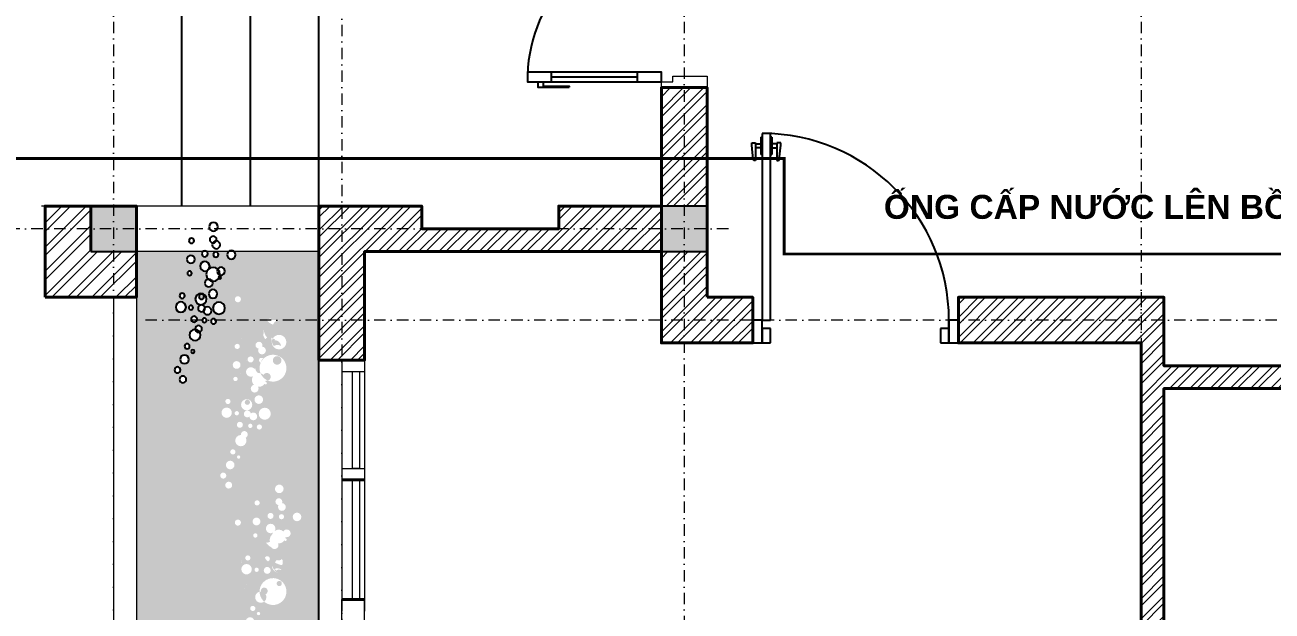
# Model space of a CAD drawing. Header units: millimetres. Extents: x 615730 to 2792744, y 139412 to 597571.
# Drawn here: x 1291726 to 1297188, y 263599 to 266168 of the extents above; entities that cross this region are included whole.
import ezdxf

# ---------------------------------------------------------------- set-up
doc = ezdxf.new("R2010")
doc.units = ezdxf.units.MM
doc.header["$MEASUREMENT"] = 0
doc.header["$PDMODE"] = 34
doc.linetypes.add('DASHDOT', pattern=[1, 0.5, -0.25, 0, -0.25])
doc.linetypes.add('HIDDEN2', pattern=[0.1875, 0.125, -0.0625])
doc.layers.get('0').update_dxf_attribs({"lineweight": 5})
for name, color, linetype, lineweight in [('CAT', 11, 'Continuous', 40), ('net dut', 6, 'DASHDOT', 40), ('NET-THAY', 4, 'Continuous', 20), ('NETNGOAITUONG', 1, 'Continuous', 40), ('NTHAY1', 61, 'Continuous', 25), ('thay', 7, 'Continuous', 15), ('TIM TRUC', 149, 'DASHDOT', 9), ('VATDUNG', 33, 'Continuous', 13), ('VLIEU', 250, 'Continuous', 9)]:
    doc.layers.add(name, color=color, linetype=linetype, lineweight=lineweight)
for name, color, linetype in [('CUA', 132, 'Continuous'), ('DIENHOA', 3, 'Continuous'), ('DOORS', 1, 'Continuous'), ('NET MANH', 252, 'Continuous'), ('SWING', 7, 'Continuous'), ('VL', 155, 'Continuous')]:
    doc.layers.add(name, color=color, linetype=linetype)
doc.styles.get("Standard").update_dxf_attribs({"font": ''})
doc.styles.add('VNI-AVO', font='vni-roms.shx')
doc.styles.get('Standard').set_extended_font_data('VNI-Avo')
doc.dimstyles.new('1-50b', dxfattribs={"dimtxt": 167, "dimasz": 50, "dimexe": 75, "dimexo": 150, "dimgap": 120, "dimtad": 1, "dimdec": 0, "dimzin": 12, "dimtxsty": 'VNI-AVO', "dimblk": ']', "dimcen": 0, "dimdle": 50, "dimclrd": 252, "dimclre": 252, "dimclrt": 2, "dimadec": 0, "dimazin": 0, "dimtfac": 1, "dimtdec": 0, "dimtix": 1, "dimtmove": 2, "dimatfit": 0, "dimldrblk": 'OPEN90', "dimfxl": 1, "dimlwd": -1, "dimlwe": -1, "dimarcsym": 0})
pattern_1 = [(45, (628138.9407138297, -28937.11773542064), (-44.19417382415921, 44.19417382415922), []), (45, (628138.9407138297, -28905.86773542064), (-44.19417382415921, 44.19417382415922), [])]

# ---------------------------------------------------------------- blocks, each defined once
blk = doc.blocks.new('CAY')
at = {"layer": 'DIENHOA', "lineweight": -2}
for centre, radius in [((-124.5363620566204, -15.08308754122118), 22.64348400768358), ((0, 0), 52.83362935716286), ((479.2777448771521, -18.85376095498214), 37.70752190990606), ((-426.4441155199893, -120.6643064435921), 15.08308754122118), ((-283.0379501248244, -139.5180673985742), 49.05994868814014), ((-222.6562594329007, -124.4349798572948), 30.16617508244235), ((-135.8581040605204, -94.26880477485247), 18.85415484127589), ((-49.05994868814014, -90.49813136109151), 33.964526015101), ((105.6672587144421, -82.9567845336278), 37.73890668072272), ((271.7162081209244, -128.2056532710558), 60.33235016494291), ((260.395166113507, -64.10302357864566), 11.32104200741742), ((317.002476139809, -67.87369699240662), 33.93684849620331), ((-686.8385816371301, -139.5180673985742), 30.16617508250056), ((-618.9095296069281, -207.3917643909808), 26.41716467682272), ((-513.2422708923696, -173.4549158947775), 37.70752190990606), ((-396.2532701740274, -180.9962627222412), 22.64348400768358), ((-150.9535267335596, -184.766936135944), 26.41716467682272), ((-41.51188735349569, -147.0594142260379), 30.1901453495957), ((33.98287565761711, -173.4549158947775), 49.07829833065625), ((56.607310026302, -173.4549158947775), 22.62443436868489), ((188.6917334176833, -143.288740812277), 33.964526015101), ((320.7761568090646, -214.9331112184445), 41.47819532366702), ((445.3132188620511, -150.8304815260344), 22.64278401131742), ((528.3376935652923, -169.6842424810166), 33.93684849620331), ((566.0759002495324, -207.3917643909808), 30.19084534596186), ((675.5175396295963, -233.7868721733685), 37.70752190996427), ((-79.250794034102, -324.2850035345182), 45.28556802251842), ((-60.38169069204014, -237.5575455871294), 18.86910334206186), ((18.86910334206186, -339.3680910757394), 22.642784011201), ((226.430640098406, -328.0556769482209), 18.86910334206186), ((347.1933214858873, -350.680111316964), 33.964526015101), ((426.4441155198729, -245.0992863008869), 26.41716467682272), ((505.6949095539749, -388.3880271131638), 22.64278401131742)]:
    blk.add_circle(centre, radius, dxfattribs=at)
blk = doc.blocks.new(']')
for p, q in [((1, 0), (-1, 0)), ((0, 1), (0, -1))]:
    blk.add_line(p, q)
at = {"color": 9, "const_width": 0.4}
blk.add_lwpolyline([(-0.5091168824583292, -0.5091168824583292), (0.5091168824583292, 0.5091168824583292)], dxfattribs=at)
blk = doc.blocks.new('*D2592')
at = {"layer": 'DEFPOINTS', "color": 0, "ltscale": 10, "transparency": 16777216}
for p in [(1290653.842930352, 265274.4517154529), (1291443.349121007, 265274.4517154529, -2.689669226457332), (1292463.652575465, 262074.4517154531)]:
    blk.add_point(p, dxfattribs=at)
at = {"layer": 'VL', "color": 252, "ltscale": 10, "transparency": 16777216}
for p, q in [((1291293.349121007, 265274.4517154529), (1290578.842930352, 265274.4517154529)), ((1290653.842930352, 262124.4517154531), (1290653.842930352, 265224.4517154529)), ((1292313.652575465, 262074.4517154531), (1290578.842930352, 262074.4517154531))]:
    blk.add_line(p, q, dxfattribs=at)
at = {"layer": 'VL', "color": 252, "ltscale": 10, "transparency": 16777216, "xscale": 50, "yscale": 50, "zscale": 50}
for p, rotation in [((1290653.842930352, 265274.4517154529), 90), ((1290653.842930352, 262074.4517154531), 270)]:
    blk.add_blockref(']', p, dxfattribs=dict(at, rotation=rotation))
at = {"layer": 'VL', "color": 2, "ltscale": 10, "transparency": 16777216, "insert": (1290450.342930352, 263674.4517154532), "char_height": 167, "attachment_point": 5, "rotation": 90, "style": 'VNI-AVO'}
blk.add_mtext('3200', dxfattribs=at)
blk = doc.blocks.new('_Open90')
at = {"color": 0, "linetype": 'ByBlock', "lineweight": -2}
for p, q in [((0, 0), (-1, 0)), ((-0.5, 0.5), (0, 0)), ((0, 0), (-0.5, -0.5))]:
    blk.add_line(p, q, dxfattribs=at)
blk = doc.blocks.new('08PDRR02')
at = {"color": 0, "linetype": 'ByBlock'}
for p, q in [((1, 0), (0, 0)), ((0, 0), (0, -1)), ((1, -1), (1, 0)), ((0, -1), (1, -1))]:
    blk.add_line(p, q, dxfattribs=at)
blk = doc.blocks.new('08PDNB02')
at = {"color": 0, "linetype": 'ByBlock'}
for p, q in [((1.25, -0.5483018759876472), (1.25, 2.75)), ((1.25, 2.75), (1.539900709176152, 2.75)), ((1.539900709176152, 2.75), (1.689593226811208, 2.591192086091187)), ((1.689593226811208, 2.591192086091187), (1.94815302999903, -0.1292195517867825)), ((0, -1.625), (0, 1.625)), ((0, 1.625), (0.25, 1.625)), ((0.25, -1.625), (0.25, 1.625)), ((0.25, 0.375), (1.25, 0.375)), ((0.25, -1.625), (0, -1.625)), ((1.25, -0.375), (0.25, -0.375)), ((1.94815302999903, -0.5483018759876472), (1.25, -0.5483018759876472)), ((1.94815302999903, -0.1292195517867825), (1.94815302999903, -0.5483018759876472))]:
    blk.add_line(p, q, dxfattribs=at)
blk = doc.blocks.new('*U45')
at = {"layer": 'DOORS', "color": 0, "linetype": 'Continuous', "ltscale": 200}
for p, q in [((0, 15), (2.449212707644754e-15, 54.99999999999999)), ((900, 15), (900, 54.99999999999999)), ((-7.347638122934262e-15, -24.99999999999999), (-1.285836671513496e-14, -54.99999999999999)), ((900, -24.99999999999999), (900, -54.99999999999999))]:
    blk.add_line(p, q, dxfattribs=at)
at = {"layer": 'SWING', "color": 1, "linetype": 'Continuous', "ltscale": 200}
blk.add_arc((0, 54.99999999999999), 900, 0, 90, dxfattribs=at)
at = {"layer": 'DOORS', "color": 8, "linetype": 'Continuous', "ltscale": 200, "xscale": 25.4, "yscale": 25.4, "zscale": 25.4, "rotation": 180}
blk.add_blockref('08PDNB02', (5.143346686053984e-14, 895), dxfattribs=at)
at = {"layer": 'DOORS', "color": 0, "linetype": 'Continuous', "ltscale": 200, "xscale": 900, "yscale": 39.99999999999999, "rotation": 90}
blk.add_blockref('08PDRR02', (0, 54.99999999999999), dxfattribs=at)
at = {"layer": 'DOORS', "color": 8, "linetype": 'Continuous', "ltscale": 200, "xscale": 25.4, "yscale": -25.4, "zscale": 25.4}
blk.add_blockref('08PDNB02', (40.00000000000004, 895), dxfattribs=at)
at = {"layer": 'DOORS', "color": 0, "linetype": 'Continuous', "ltscale": 200, "xscale": 45, "yscale": 110}
for p in [(-45, 54.99999999999999), (900, 54.99999999999999)]:
    blk.add_blockref('08PDRR02', p, dxfattribs=at)
at = {"layer": 'DOORS', "color": 1, "linetype": 'Continuous', "ltscale": 200, "xscale": 39.99999999999999, "yscale": 69.99999999999999}
for p in [(0, 15), (860, 15)]:
    blk.add_blockref('08PDRR02', p, dxfattribs=at)

msp = doc.modelspace()

# ---------------------------------------------------------------- hatches: boundary and pattern name
at = {"layer": 'VLIEU', "ltscale": 10}
h = msp.add_hatch(dxfattribs=at)
h.set_pattern_fill('STEEL', color=256, scale=500, style=0)
h.set_pattern_definition(pattern_1)
h.paths.add_polyline_path([(1294713.784570818, 265893.0366211126), (1294513.784570818, 265893.0366211126), (1294513.784570817, 265374.4517154525), (1294713.784570818, 265374.4517154525)])
h.paths.add_polyline_path([(1294713.784570818, 265174.4517154525), (1294513.784570817, 265174.4517154525), (1294513.784570817, 264774.4517154529), (1294913.784570818, 264774.4517154529), (1294913.784570818, 264874.4511478886), (1294913.784570818, 264974.4517154529), (1294713.784570817, 264974.4517154529)])
h.paths.add_polyline_path([(1296714.062585615, 264974.4517154529), (1295814.062585615, 264974.4517154528), (1295814.062585615, 264774.4517154529), (1296614.062585615, 264774.4517154529), (1296614.062585615, 262174.4517154528), (1295014.062585615, 262174.4517154528), (1295014.062585615, 262074.4517154528), (1294514.062585615, 262074.4517154528), (1294514.062585615, 262174.4517154528), (1294114.062585615, 262174.4517154528), (1294114.062585615, 262074.4517154527), (1293614.062585615, 262074.4517154525), (1293614.062585615, 262174.4517154528), (1293214.062585615, 262174.4517154528), (1293214.062585615, 262549.4517154529), (1293014.062585615, 262549.4517154529), (1293014.062585615, 261874.4517154529), (1293614.062585615, 261874.4517154529), (1293614.062585615, 261974.4517154525), (1294114.062585615, 261974.4517154526), (1294114.062585615, 261874.4517154529), (1294514.062585615, 261874.4517154529), (1294514.062585615, 261974.4517154528), (1295014.062585615, 261974.4517154528), (1295014.062585615, 261874.4517154529), (1295414.062585615, 261874.4517154529), (1295414.062585615, 261974.4517154535), (1295914.062585615, 261974.451715453), (1295914.062585615, 261874.4517154529), (1296514.062585615, 261874.4517154529), (1296514.062585615, 261774.4517154848), (1296714.062585615, 261774.4517154848), (1296714.062585615, 264574.4517154528), (1299514.030273508, 264574.4517154528), (1299514.030273508, 264974.4517154528), (1299014.522565148, 264974.4517154528), (1299014.522565148, 264674.4517154528), (1296714.062585615, 264674.4517154529)])
h.paths.add_polyline_path([(1299114.522565138, 264874.4517154528), (1299414.030273508, 264874.4517154528), (1299414.030273508, 264674.4517154529), (1299114.522565148, 264674.4517154529)], flags=16)
h = msp.add_hatch(dxfattribs=at)
h.set_pattern_fill('STEEL', color=256, scale=600, style=0)
h.set_pattern_definition([(45, (716237.1458198822, 17005.42408760142), (-53.03300858899106, 53.03300858899107), []), (45, (716237.1458198822, 17042.92408760142), (-53.03300858899106, 53.03300858899107), [])])
h.paths.add_polyline_path([(1292214.532454037, 265174.4517154528), (1292214.532454037, 264974.4517154529), (1291814.532454037, 264974.4517154529), (1291814.532454037, 265374.4517154528), (1292014.532454037, 265374.4517154529), (1292014.532454037, 265174.4517154529)])
h = msp.add_hatch(dxfattribs=at)
h.set_pattern_fill('STEEL', color=256, scale=500, style=0)
h.set_pattern_definition(pattern_1)
h.paths.add_polyline_path([(1293214.062585615, 265174.4517154528), (1294513.784570818, 265174.4517154528), (1294513.784570818, 265374.4517154528), (1294064.062585647, 265374.4517154528), (1294064.062585647, 265274.4517154528), (1293464.062585615, 265274.4517154528), (1293464.062585615, 265374.4517154529), (1293014.062585615, 265374.4517154528), (1293014.066154631, 264699.4517154637), (1293214.066154631, 264699.4517154635)])
h = msp.add_hatch(dxfattribs=at)
h.set_pattern_fill('DOTS', color=256, scale=800, style=0)
h.set_pattern_definition([(0, (716237.1458198822, -2348.175912398438), (25, 50), [0, -50])])
h.paths.add_polyline_path([(1293014.062585615, 264874.4517154526), (1292840.300015748, 264874.4517154526, 0.2791698936908309), (1292812.697639036, 264854.8095914758, -0.1496788180457777), (1292784.866172494, 264874.4517154525), (1292562.261032865, 264874.4517154525, -0.1251386798764001), (1292563.635992496, 264869.0440022183, -1), (1292540.992508492, 264869.0440022183, -0.1251386798764001), (1292542.367468124, 264874.4517154525), (1292522.049339621, 264874.4517154525, -1.045165343723486), (1292503.213566205, 264874.4517154525), (1292479.501647878, 264874.4517154525, -0.8483402534995225), (1292453.786414846, 264878.7002841153, -1.178772309665679), (1292479.501647878, 264874.4517154525), (1292503.213566205, 264874.4517154525, -0.9567864127961032), (1292522.049339621, 264874.4517154525), (1292542.367468124, 264874.4517154525, -0.5945670214746778), (1292562.261032865, 264874.4517154525), (1292784.866172494, 264874.4517154525, -0.01813803687176784), (1292782.405167046, 264877.8786358419, 0.001629016835042379), (1292782.615984473, 264877.5636258443, 0.01519257728413483), (1292804.048551218, 264882.1280286484, 0.07301659489293857), (1292800.671609984, 264874.4517154525), (1293014.062585615, 264874.4517154525), (1293014.062585615, 265174.4517154527), (1292643.132515006, 265174.4517154527, -0.206447565133079), (1292649.046155419, 265160.739765101, -1), (1292611.338633516, 265160.739765101, -0.206447565133079), (1292617.252273928, 265174.4517154527), (1292523.458636447, 265174.4517154527, -0.1986346321400656), (1292527.317364311, 265165.1218243134, -1), (1292500.900199639, 265165.1218243134, -0.1986346321400656), (1292504.758927503, 265174.4517154527), (1292214.532454037, 265174.4517154527), (1292215.362914074, 262074.4517154532), (1293014.062585615, 262074.4517154534)])
h.paths.add_polyline_path([(1292690.793650597, 263465.4710281797, -1), (1292720.959825674, 263465.4710281797, -1)], flags=16)
h.paths.add_polyline_path([(1292668.900948321, 263507.1893522291, -1), (1292695.318112992, 263507.1893522291, -1)], flags=16)
h.paths.add_polyline_path([(1292693.569183487, 263553.6696357518, -1), (1292731.276705389, 263553.6696357518, -1)], flags=16)
h.paths.add_polyline_path([(1292741.796805687, 263588.5615392133, -1), (1292756.879893226, 263588.5615392133, -1)], flags=16)
h.paths.add_polyline_path([(1292712.905498638, 263611.0846437213, -1), (1292735.548982641, 263611.0846437213, -1)], flags=16)
h.paths.add_polyline_path([(1292855.308777833, 263821.67742801, 0.02050420258024211), (1292851.376406123, 263827.1438390758, -0.3236611527089041), (1292829.622440395, 263823.1764819282, 0.1026758376668293), (1292821.191770377, 263811.417565736, 0.02094026839648554), (1292849.2913339, 263800.3593084579, -0.05280690202155298), (1292854.235543823, 263802.9123110818, 0.02583207265718229)], flags=16)
h.paths.add_polyline_path([(1292673.374128326, 263816.4346768633, -0.006662065699599411), (1292673.207836776, 263816.434559486), (1292673.438884734, 263811.8193421817)], flags=0)
h.paths.add_polyline_path([(1292680.464480136, 263679.8051789993), (1292677.963419236, 263675.4723545726), (1292675.211627744, 263670.5788869389), (1292672.19469583, 263664.9788552613), (1292667.019067839, 263654.8481087071), (1292665.307771411, 263651.0754163965), (1292670.421361181, 263661.6871899203), (1292676.231599337, 263672.4721591111), (1292682.82776621, 263683.8993230609), (1292684.772049515, 263687.3725816591), (1292686.606897324, 263690.8788414617), (1292688.245771887, 263694.287180746), (1292689.700201037, 263697.6225596309), (1292690.981712612, 263700.9099382607), (1292692.101834449, 263704.1742767595), (1292693.072094384, 263707.4405352605), (1292693.904020255, 263710.7336738964), (1292694.609139897, 263714.0786527956), (1292695.198864158, 263717.4827337982), (1292695.684135927, 263720.8823855473), (1292696.075781104, 263724.1963783998), (1292696.384625587, 263727.3434827218), (1292696.621495274, 263730.2424688534), (1292696.854636558, 263733.6517908872), (1292696.922613863, 263734.9711679598), (1292696.510423632, 263727.8742029283), (1292695.225778274, 263717.0038902116), (1292692.835757254, 263705.6659988765), (1292688.427649395, 263694.358165339), (1292684.135643407, 263686.1564561915)], flags=16)
h.paths.add_polyline_path([(1292613.868189072, 263718.320889204, 1.06115183113403e-06), (1292613.866850193, 263718.320146833, -0.001886247379527131), (1292614.137260381, 263717.0892771393, 0.001304667385700557)], flags=16)
h.paths.add_polyline_path([(1292719.586735483, 263783.8499799256, -1.021745454102014), (1292674.322118401, 263782.8761545274, -0.2178648780056405), (1292682.15849194, 263800.0070002929, -0.004883071584761554), (1292681.527116591, 263800.9336472853), (1292681.527076703, 263800.9337070727, -0.1009053324029514), (1292672.865693232, 263822.1734307864, 0.09393504281357608), (1292651.749570224, 263825.5356076057, 0.1425181085463559), (1292636.377132987, 263820.5680786839, 0.05798291340595245), (1292621.927355112, 263808.1098399089, 0.05832603439316813), (1292610.801301915, 263792.7510184314, 0.02325490794928599), (1292609.129815983, 263789.4101320932, -0.0004238351756505598), (1292608.994019426, 263789.3357124606, -0.07022105987329492), (1292621.927734725, 263808.1102527901, -0.05798095091623061), (1292636.377062733, 263820.5680310641, -0.1425194425514286), (1292651.749636538, 263825.5356095574, -0.1001243150340452), (1292674.184723001, 263821.6807327935, 0.1001247843357809), (1292682.914318641, 263842.70434097), (1292682.914324967, 263842.7043731729), (1292682.914321072, 263842.7043533464, -1.031593876193405e-06), (1292682.914298073, 263842.7042362727, -0.1073748048279969), (1292673.244495072, 263820.3282717793, 0.092625769421009), (1292681.527129149, 263800.9336284614, 0.009685474083335345), (1292682.166687535, 263800.0140804276, -0.6269639889141899), (1292719.586735483, 263783.8499799256, 0.03514441359745466), (1292731.036317361, 263783.6009466594), (1292731.036372629, 263783.6009493427, -0.03514458339990316)], flags=16)
h.paths.add_polyline_path([(1292775.541902136, 263727.7599956578, 0.01335148516330823), (1292773.080740099, 263728.4788535698, 196.3611499000912), (1292773.974377202, 263729.2783087325, 0.0124426353236436)], flags=16)
h.paths.add_polyline_path([(1292767.227098268, 263725.4460507353, 0.05251700118202779), (1292763.501201897, 263719.9567455176, 0.1276141162586946)], flags=16)
h.paths.add_polyline_path([(1292734.643861932, 263660.2097167268, -0.4188400221175216), (1292759.560654132, 263684.7366409741, -1.090684520461011), (1292789.500658221, 263687.3388631562, -0.3085839560969184), (1292779.921640573, 263673.2959024876, -0.1416120249984353), (1292783.703810611, 263660.2097167268, -1)], flags=16)
h.paths.add_polyline_path([(1292793.294691312, 263719.0467615786, -0.003412223694273818), (1292792.906809012, 263719.197271178, -0.01299634943628723), (1292793.760854445, 263718.5461986581, -0.0181455071859842)], flags=0)
h.paths.add_polyline_path([(1292828.783070933, 263720.2253931956, -1), (1292851.426554936, 263720.2253931956, -1)], flags=0)
h.paths.add_polyline_path([(1292747.571541952, 263787.5603416206, -0.2133897436996395), (1292750.715531074, 263780.5290125833, -1), (1292731.846427735, 263780.5290125833, -0.6482750166394827), (1292747.571541952, 263787.5603416206, 0.03037123677267972), (1292767.494970113, 263800.0309475664, -0.001009145487411263), (1292767.424284546, 263800.1003398013, -0.01873325780013473), (1292764.695392174, 263798.0694185875), (1292764.695478609, 263798.0694780179, -0.02595484025569606)], flags=16)
h.paths.add_polyline_path([(1292779.908684785, 263863.0604775379, 1.733178779319431e-06), (1292779.908505548, 263863.0602910896)], flags=16)
h.paths.add_polyline_path([(1292777.378907904, 263833.2570674138, 0.1161692493581498), (1292789.695664461, 263817.3645838429, 0.3615635690357422), (1292798.948835564, 263828.4878291796, 0.8030463452872454)], flags=16)
h.paths.add_polyline_path([(1292827.666156982, 263776.2358106106, -0.3687798659128179), (1292848.620017405, 263779.3811284228, 0.02815903798309113), (1292848.375469604, 263782.6155370576, 0.2497367862189196), (1292817.629170782, 263783.0996305614, -0.1851382739058737)], flags=16)
h.paths.add_polyline_path([(1292772.320537853, 263777.6845221485, -1), (1292802.510683197, 263777.6845221485, -1)], flags=16)
h.paths.add_polyline_path([(1292834.202179099, 263765.7430319669, -0.02607014872972304), (1292829.163319572, 263769.1131343705, -0.3423753387093789), (1292807.598257925, 263801.3926011664, 0.1720216887169017), (1292829.210928041, 263769.0776054618, -0.1041171312763483)], flags=16)
h.paths.add_polyline_path([(1292691.320185806, 263832.1866889311, -1), (1292713.962969813, 263832.1866889311, -1)], flags=16)
h.paths.add_polyline_path([(1292761.991374253, 263857.586632074), (1292761.991420978, 263857.586770616)], flags=16)
h.paths.add_polyline_path([(1292735.539664375, 263921.3586927496, -0.4156655146779393), (1292726.058367248, 263930.793128613, -0.5466488079373537), (1292739.428226651, 263939.3677492018, -0.01146545179406064), (1292741.246612736, 263945.1331657698, -0.3206630327424461), (1292731.909193671, 263977.38226233, -0.2657417850283385), (1292723.538998228, 263992.0188448911, -1), (1292757.503524236, 263992.0188448911, -0.5801011103979962), (1292731.909193671, 263977.38226233, 0.3206630327428263), (1292741.246612736, 263945.1331657698, 0.01146545179412707), (1292739.428226651, 263939.3677492018, -0.2544966776425579), (1292744.830226986, 263932.1442182621, 0.2508931967160348), (1292783.195033471, 263953.7847077024, -0.09377545045952086), (1292781.761349854, 263961.3617229712, -1), (1292823.239545169, 263961.3617229712, -0.1337764366802775), (1292820.373835689, 263950.8425896075, -0.3530653573052666), (1292858.184197209, 263948.5381134698, -0.7694270981227407), (1292889.892315957, 263940.13163815, -0.5047524582169424), (1292867.926029582, 263923.9159421896, -0.05010808312551202), (1292866.859671925, 263917.9798276723, -0.4356708998420343), (1292872.931352308, 263912.3342589689, -0.7319499690025187), (1292862.644850415, 263909.0720819636, -0.2751212240202434), (1292834.564808866, 263896.2681289766, -0.02313699333669648), (1292835.245817735, 263894.8525924615, -0.009877444449969762), (1292836.509166643, 263895.1228744521, 0.009877444449969762), (1292835.245817735, 263894.8525924615, -0.1008762436740893), (1292836.600599202, 263888.2058581098, -0.7467220224844348), (1292805.376130218, 263878.9561648408, -0.1318569367985414), (1292782.615984473, 263898.740046506, 0.01173331203679479), (1292799.194006865, 263902.150896368, -0.2637591290935689), (1292809.235099657, 263935.801948316, -0.07237729262956603), (1292813.142770431, 263943.5614102058, -0.4633626219100899), (1292783.195033471, 263953.7847077024, -0.2508931967162197), (1292744.830226986, 263932.1442182621, -0.4554604529848953), (1292735.539664376, 263921.3586927496, 0.005055773092207235), (1292735.187147515, 263918.7160677331), (1292735.187130259, 263918.7159275722), (1292735.187141906, 263918.7160221773), (1292735.18713142, 263918.7159370045, -0.005056022873058241)], flags=16)
h.paths.add_polyline_path([(1292625.943446181, 263903.3632866705), (1292625.943611266, 263903.3632566336)], flags=16)
h.paths.add_polyline_path([(1292650.45840013, 263976.8224116196, 257.5233085118368), (1292650.300358592, 263976.9562062983, 1047.331228043867), (1292650.261818094, 263976.9894793677, 359.0759797726528), (1292650.150135261, 263977.0873656484, 0.007622861196941244), (1292650.458394527, 263976.822416289)], flags=16)
h.paths.add_polyline_path([(1292788.690762079, 264016.3032152907, -1), (1292815.107926751, 264016.3032152907, -1)], flags=16)
h.paths.add_polyline_path([(1292838.530952872, 264012.9607011985, -1), (1292861.173736879, 264012.9607011985, -1)], flags=16)
h.paths.add_polyline_path([(1292899.129195957, 264011.9211560783, -1), (1292936.836717859, 264011.9211560783, -1)], flags=16)
h.paths.add_polyline_path([(1292834.749709919, 264055.4889359978, -0.1263117243047183), (1292836.848022488, 264063.6625031577, -0.3821787446142663), (1292823.418729019, 264078.6656961203, -1), (1292853.60957436, 264078.6656961203, -0.1065256808995646), (1292852.269765324, 264072.4483913078, -0.4047218881372984), (1292868.686558408, 264055.4889359978, -1)], flags=16)
h.paths.add_polyline_path([(1292731.935091852, 264073.4355424306, -1), (1292754.577875859, 264073.4355424306, -1)], flags=16)
h.paths.add_polyline_path([(1292603.662116807, 264151.324339474, -1), (1292633.828291884, 264151.324339474, -1)], flags=16)
h.paths.add_polyline_path([(1292821.376022329, 264134.9293624011, -1), (1292859.083544231, 264134.9293624011, -1)], flags=16)
h.paths.add_polyline_path([(1292581.76941453, 264193.0426635233, -1), (1292608.186579202, 264193.0426635233, -1)], flags=16)
h.paths.add_polyline_path([(1292606.437649696, 264239.522947046, -1), (1292644.145171599, 264239.522947046, -1)], flags=16)
h.paths.add_polyline_path([(1292654.665271897, 264274.4148505075, -1), (1292669.748359435, 264274.4148505075, -1)], flags=16)
h.paths.add_polyline_path([(1292625.773964847, 264296.9379550155, -1), (1292648.417448851, 264296.9379550155, -1)], flags=16)
h.paths.add_polyline_path([(1292647.512328142, 264346.063028021, -0.4188400221175216), (1292672.429120342, 264370.5899522683, -1.090684520461011), (1292702.369124431, 264373.1921744504, -0.3085839560969184), (1292692.790106782, 264359.1492137819, -0.1416120249984353), (1292696.57227682, 264346.063028021, -1)], flags=16)
h.paths.add_polyline_path([(1292741.651537142, 264406.0787044899, -1), (1292764.295021146, 264406.0787044899, -1)], flags=16)
h.paths.add_polyline_path([(1292654.445443496, 264415.7349863868, -1), (1292680.862608168, 264415.7349863868, -1)], flags=16)
h.paths.add_polyline_path([(1292703.863404145, 264411.0702463448, -1), (1292722.717558982, 264411.0702463448, -1)], flags=16)
h.paths.add_polyline_path([(1292709.600581417, 264451.6607984814, -0.6255436673311251), (1292685.189004063, 264463.5378334427, -0.948349717457897), (1292715.29440197, 264465.135129691, -0.6468157331623009), (1292743.547577201, 264452.4322247349, -0.9775337329442508)], flags=16)
h.paths.add_polyline_path([(1292587.19058461, 264468.7294658216, -1), (1292632.476152624, 264468.7294658216, -1)], flags=16)
h.paths.add_polyline_path([(1292750.267887015, 264464.1473680739, -1), (1292803.101516362, 264464.1473680739, -1)], flags=16)
h.paths.add_polyline_path([(1292644.714893945, 264466.3823238775, -1), (1292663.583997284, 264466.3823238775, -1)], flags=16)
h.paths.add_polyline_path([(1292672.979766998, 264503.4301801279, -1), (1292722.05806532, 264503.4301801279, -1)], flags=16)
h.paths.add_polyline_path([(1292689.192867409, 264514.3411404738, -1), (1292711.817301774, 264514.3411404738, -1)], flags=0)
h.paths.add_polyline_path([(1292604.188652015, 264518.0400002254, -1), (1292626.831436022, 264518.0400002254, -1)], flags=16)
h.paths.add_polyline_path([(1292731.755018747, 264526.0562838127, -1), (1292769.493925421, 264526.0562838127, -1)], flags=16)
h.paths.add_polyline_path([(1292673.374128326, 264795.2582562017, -0.006662065699599411), (1292673.207836776, 264795.2581388244), (1292673.438884734, 264790.6429215196)], flags=16)
h.paths.add_polyline_path([(1292715.504539403, 264574.059169404, -0.3617409621655041), (1292729.406175405, 264590.7596781991, -0.1991286138631153), (1292720.552952119, 264612.1081255595, -0.1265645266707661), (1292724.297771997, 264626.665258113, -0.01685252239146907), (1292723.426999174, 264628.1054180865, -0.1123313450343291), (1292714.36559574, 264626.5002201294, -0.001264226256619451), (1292714.529249094, 264626.2189765475, 0.001264226256619451), (1292714.36559574, 264626.5002201294, -0.4036139171728475), (1292694.631327332, 264647.4653988209, 0.06987746570895532), (1292678.518739613, 264655.2579679406), (1292677.963419239, 264654.2959339128), (1292675.211627743, 264649.4024662788), (1292672.194695831, 264643.8024346013), (1292667.019067839, 264633.6716880454), (1292665.307771405, 264629.8989957252), (1292670.421361186, 264640.5107692686), (1292676.231599335, 264651.2957384478), (1292682.827766188, 264662.7229023617), (1292684.772049512, 264666.1961609952), (1292686.606897324, 264669.7024208006), (1292688.245771886, 264673.1107600816), (1292689.700201037, 264676.4461389709), (1292690.981712613, 264679.7335175989), (1292692.101834449, 264682.9978560988), (1292693.072094384, 264686.264114597), (1292693.904020255, 264689.5572532343), (1292694.609139897, 264692.9022321346), (1292695.198864158, 264696.3063131334), (1292695.684135927, 264699.7059648872), (1292696.075781104, 264703.019957741), (1292696.384625586, 264706.1670620547), (1292696.621495274, 264709.0660481888), (1292696.854636558, 264712.475370234), (1292696.922613862, 264713.7947472857), (1292696.510423632, 264706.6977822633), (1292695.225778274, 264695.8274695505), (1292692.835757254, 264684.4895782141), (1292688.427649395, 264673.1817446773), (1292684.135643407, 264664.9800355296), (1292680.464480136, 264658.6287583376), (1292678.518739613, 264655.2579679406, -0.06987746570906875), (1292694.631327332, 264647.465398821, -0.6889522554692592), (1292731.009420802, 264660.8343114094, -0.04739962565462066), (1292735.13098293, 264663.143173044, 0.2316660395633185), (1292747.915067068, 264642.1436939003, -0.2112528267937542), (1292771.052663418, 264634.3914247641, -0.7694270981227407), (1292802.760782167, 264625.9849494442, -0.5047524582169424), (1292780.794495792, 264609.7692534838, -0.05010808312551202), (1292779.728138135, 264603.8331389665, -0.4356708998420343), (1292785.799818518, 264598.1875702632, -0.7319499690025187), (1292775.513316624, 264594.9253932578, -0.2751212240202434), (1292747.433275076, 264582.1214402709, -0.1243033576887699), (1292749.469065412, 264574.059169404, -1)], flags=16)
h.paths.add_polyline_path([(1292613.868189072, 264697.1444685424, 1.06115183113403e-06), (1292613.866850193, 264697.1437261714, -0.001886247379527131), (1292614.137260381, 264695.9128564777, 0.001304667385700557)], flags=16)
h.paths.add_polyline_path([(1292638.926833458, 264616.6464399073, -1), (1292657.795936797, 264616.6464399073, -1)], flags=16)
h.paths.add_polyline_path([(1292403.003088157, 264614.2896372024, -1), (1292433.169263233, 264614.2896372024, -1)], flags=16)
h.paths.add_polyline_path([(1292381.11038588, 264656.0079612517, -1), (1292407.527550552, 264656.0079612517, -1)], flags=16)
h.paths.add_polyline_path([(1292636.407464438, 264677.8721561853, -1), (1292670.371990446, 264677.8721561853, -1)], flags=16)
h.paths.add_polyline_path([(1292537.957151819, 264721.3405450968, 1.366103059881448e-06), (1292537.957504778, 264721.3404796934, -1.092573543117164e-06)], flags=16)
h.paths.add_polyline_path([(1292693.890163656, 264769.3581239333), (1292693.890313776, 264769.358057577, -1.419121430205162e-06)], flags=16)
h.paths.add_polyline_path([(1292779.377250707, 264790.7409287647, 0.00584580416464607), (1292786.794639104, 264798.7550260916, -0.2185151315939041), (1292773.497422274, 264832.837005277, 0.04497890011898032), (1292771.028782953, 264826.6102179227, -0.07872151121937748), (1292771.952010441, 264820.7826736953, -0.1233098575820852), (1292769.726775837, 264811.8969315469, 0.1598088619364221)], flags=16)
h.paths.add_polyline_path([(1292770.183389536, 264707.3277566611, 0.03054330636604717), (1292769.090553919, 264708.1735153174, 0.06169008405328937), (1292757.300774422, 264708.7536865045, 0.2744915960169942), (1292751.399419082, 264698.8140124927, 0.3449378511415891), (1292760.005892408, 264687.822964614, -0.1792548040222803)], flags=16)
h.paths.add_polyline_path([(1292849.705184069, 264697.7744673726, -1), (1292811.997662166, 264697.7744673726, -1)], flags=0)
h.paths.add_polyline_path([(1292701.559228289, 264702.1565265849, -1), (1292727.976392961, 264702.1565265849, -1)], flags=16)
h.paths.add_polyline_path([(1292405.778621046, 264702.4882447745, -1), (1292443.486142949, 264702.4882447745, -1)], flags=16)
h.paths.add_polyline_path([(1292773.974377202, 264708.1018880708, 89.07896967459651), (1292776.000517579, 264709.7987797004, 0.0112259942345408), (1292773.974377202, 264708.1018880709, -0.1106603897863705), (1292763.852442046, 264724.3897125876, -0.4015933128421109), (1292747.618176128, 264741.342247292, -0.1263117243047183), (1292749.716488698, 264749.515814452, -0.3821787446142663), (1292736.287195229, 264764.5190074145, -1), (1292766.478040569, 264764.5190074145, -0.1065256808995646), (1292765.138231534, 264758.3017026021, -0.4047218881372984), (1292781.555024618, 264741.342247292, -0.4269474473597443), (1292763.852442046, 264724.3897125876, 0.1106603897866629)], flags=16)
h.paths.add_polyline_path([(1292454.006243247, 264737.3801482359, -1), (1292469.089330785, 264737.3801482359, -1)], flags=16)
h.paths.add_polyline_path([(1292727.820677162, 264794.3289439189, -0.05798087175081409), (1292709.852561555, 264787.9160542688, -1.44533533742397e-06), (1292709.852398679, 264787.9160166511, 0.05798383423263697), (1292727.821401316, 264794.3293014827, 0.05832512012679757), (1292743.734908282, 264804.645868422), (1292743.734934669, 264804.6458902754, -0.05832770925987227)], flags=16)
h.paths.add_polyline_path([(1292816.305146442, 264761.205474682, -0.2620050552180015), (1292848.375469604, 264761.4391163959, 0.3764720878292945), (1292819.769977179, 264786.4728231623, -0.02830581359076295), (1292821.191770377, 264790.2411450743, -0.01173331203678358), (1292805.880506273, 264797.4543215414, 0.1665990127305149)], flags=16)
h.paths.add_polyline_path([(1292828.461164076, 264748.1802216787, 0.0002500227523497622), (1292828.490969188, 264748.1695086707, 3999.635995531633)], flags=16)
h.paths.add_polyline_path([(1292644.803558062, 264759.2888537248, -1), (1292667.446342069, 264759.2888537248, -1)], flags=16)
h.paths.add_polyline_path([(1292446.853299492, 264809.0283257494, -0.4188400221175216), (1292471.770091692, 264833.5552499967, -1.090684520461011), (1292501.710095781, 264836.1574721788, -0.3085839560969184), (1292492.131078132, 264822.1145115103, -0.1416120249984353), (1292495.91324817, 264809.0283257494, -1)], flags=16)
h.paths.add_polyline_path([(1292425.114936198, 264759.9032527439, -1), (1292447.758420201, 264759.9032527439, -1)], flags=16)
h.paths.add_polyline_path([(1292625.943446181, 264882.1868660089), (1292625.943611266, 264882.186835972)], flags=16)
h.paths.add_polyline_path([(1292554.958689675, 264911.1743374885, -0.09462611556821224), (1292542.832837524, 264916.7719659494, -1.017950970626333), (1292508.941552767, 264914.6260962098, -0.6255436673311251), (1292484.529975413, 264926.5031311711, -0.948349717457897), (1292514.63537332, 264928.1004274194, -0.6184534023545084), (1292542.832837524, 264916.7719659494, 0.09462611556803625), (1292554.958689675, 264911.1743374886, -0.1633508538504949), (1292549.608858365, 264927.1126658023, -1), (1292602.442487712, 264927.1126658023, -0.7191718159512451)], flags=16)
h.paths.add_polyline_path([(1292650.45840013, 264955.645990958, 257.5233085118368), (1292650.300358592, 264955.7797856367, 1047.331228043867), (1292650.261818094, 264955.8130587061, 359.0759797726528), (1292650.150135261, 264955.9109449867, 0.007622861196941244), (1292650.458394527, 264955.6459956273)], flags=16)
h.paths.add_polyline_path([(1292386.53155596, 264931.6947635501, -1), (1292431.817123974, 264931.6947635501, -1)], flags=16)
h.paths.add_polyline_path([(1292444.055865295, 264929.3476216059, -1), (1292462.924968634, 264929.3476216059, -1)], flags=16)
h.paths.add_polyline_path([(1292472.320738349, 264966.3954778563, -1), (1292521.39903667, 264966.3954778563, -1)], flags=16)
h.paths.add_polyline_path([(1292488.53383876, 264977.3064382022, -1), (1292511.158273124, 264977.3064382022, -1)], flags=0)
h.paths.add_polyline_path([(1292531.095990097, 264989.0215815412, -1), (1292568.834896771, 264989.0215815412, -1)], flags=16)
h.paths.add_polyline_path([(1292403.529623365, 264981.0052979538, -1), (1292426.172407372, 264981.0052979538, -1)], flags=16)
h.paths.add_polyline_path([(1292514.845510753, 265037.0244671324, -0.3617409621655041), (1292528.747146755, 265053.7249759275, -0.1991286138631153), (1292519.893923469, 265075.0734232879, -0.1539560340617743), (1292525.35220799, 265092.3800192284, -0.5824465629006959), (1292493.970787413, 265110.1803319938, -1), (1292535.448982729, 265110.1803319938, -0.1337764366802775), (1292532.583273249, 265099.6611986302, -0.3530653573052666), (1292570.393634769, 265097.3567224925, -0.7694270981227407), (1292602.101753517, 265088.9502471727, -0.5047524582169424), (1292580.135467142, 265072.7345512122, -0.05010808312551202), (1292579.069109485, 265066.798436695, -0.4356708998420343), (1292585.140789868, 265061.1528679916, -0.7319499690025187), (1292574.854287974, 265057.8906909862, -0.2751212240202434), (1292546.774246425, 265045.0867379993, -0.1243033576887699), (1292548.810036762, 265037.0244671324, -1)], flags=16)
h.paths.add_polyline_path([(1292438.267804808, 265079.6117376357, -1), (1292457.136908147, 265079.6117376357, -1)], flags=16)
h.paths.add_polyline_path([(1292435.748435788, 265140.8374539138, -1), (1292469.712961796, 265140.8374539138, -1)], flags=16)
h.paths.add_polyline_path([(1292550.740390432, 265161.7793102211, -1), (1292573.383174439, 265161.7793102211, -1)], flags=16)
h.paths.add_polyline_path([(1293114.062585615, 261874.4517154529), (1293014.062585615, 261874.4517154529), (1293014.062585615, 262074.4517154534), (1292215.362914074, 262074.4517154532), (1292215.684382475, 260874.4517154527), (1293114.062585615, 260874.4517154527), (1293114.062585615, 261294.0811400323, -0.4824534005474498), (1293095.566579255, 261308.7881067155, -0.4824534005474498), (1293114.062585615, 261323.4950733987), (1293114.062585615, 261324.9286298273, -0.4907231326031582), (1293083.357342191, 261348.6804534008, -0.4907231326031582), (1293114.062585615, 261372.4322769742), (1293114.062585615, 261475.3306474785, -0.2479863855327936), (1293105.007391256, 261492.4653075383, -0.2479863855320488), (1293114.062585615, 261509.599967598), (1293114.062585615, 261540.2208283164, -0.1448102361948952), (1293111.936803482, 261547.4067998578, -0.1448102361948952), (1293114.062585615, 261554.5927713992)])
h.paths.add_polyline_path([(1293077.823917261, 261604.5391269976, -1), (1293055.181133254, 261604.5391269976, -1)], flags=16)
h.paths.add_polyline_path([(1293080.749565639, 261523.1224294582, -1), (1293046.78503963, 261523.1224294582, -1)], flags=16)
h.paths.add_polyline_path([(1293068.173511989, 261461.8967131801, -1), (1293049.304408651, 261461.8967131801, -1)], flags=16)
h.paths.add_polyline_path([(1293037.209011215, 261363.2902734982, -1), (1293014.566227208, 261363.2902734982, -1)], flags=16)
h.paths.add_polyline_path([(1293042.853727817, 261313.9797390945, -1), (1292997.568159803, 261313.9797390945, -1)], flags=16)
h.paths.add_polyline_path([(1293073.961572476, 261311.6325971503, -1), (1293055.092469138, 261311.6325971503, -1)], flags=16)
h.paths.add_polyline_path([(1293091.24018336, 261260.9852596597, -1), (1293064.823018689, 261260.9852596597, -1)], flags=16)
h.paths.add_polyline_path([(1293112.746699624, 261218.4424477232, -0.30858395609836), (1293103.167681975, 261204.3994870547, -0.1416120249984353), (1293106.949852013, 261191.3133012939, -1), (1293057.889903334, 261191.3133012939, -0.4188400221175216), (1293082.806695534, 261215.8402255411, -1.090684520412401)], flags=16)
h.paths.add_polyline_path([(1293058.795024043, 261142.1882282884, -1), (1293036.15154004, 261142.1882282884, -1)], flags=16)
h.paths.add_polyline_path([(1293054.522746792, 261084.7732203189, -1), (1293016.815224889, 261084.7732203189, -1)], flags=16)
h.paths.add_polyline_path([(1293080.125934628, 261119.6651237804, -1), (1293065.042847089, 261119.6651237804, -1)], flags=16)
h.paths.add_polyline_path([(1293018.564154394, 261038.2929367961, -1), (1292992.146989723, 261038.2929367961, -1)], flags=16)
h.paths.add_polyline_path([(1293044.205867076, 260996.5746127468, -1), (1293014.039691999, 260996.5746127468, -1)], flags=16)
h.paths.add_polyline_path([(1294614.062585615, 261874.4517154529), (1293114.062585615, 261874.4517154528), (1293114.062585615, 261554.5927713991, -0.7470144280441388), (1293138.353968153, 261547.4067998578, -0.747014428035967), (1293114.062585615, 261540.2208283164), (1293114.062585615, 261509.599967598, -0.6025815851726625), (1293146.485586572, 261492.4653075383, -0.1337764366802775), (1293143.619877091, 261481.9461741746, -0.3530653573052666), (1293181.430238611, 261479.6416980369, -0.7694270981227407), (1293213.138357359, 261471.2352227171, -0.5047524582169424), (1293191.172070984, 261455.0195267567, -0.05010808312551202), (1293190.105713327, 261449.0834122394, -0.4356708998420343), (1293196.177393711, 261443.437843536, -0.7319499690025187), (1293185.890891817, 261440.1756665307, -0.2751212240202434), (1293157.810850268, 261427.3717135437, -0.1243033576887699), (1293159.846640604, 261419.3094426768, -1), (1293125.882114596, 261419.3094426768, -0.3617409621655041), (1293139.783750597, 261436.0099514719, -0.1991286138631153), (1293130.930527312, 261457.3583988323, -0.1539560340617743), (1293136.388811833, 261474.6649947729, -0.2922481937323555), (1293114.062585615, 261475.3306474785), (1293114.062585615, 261372.4322769742, -0.3416307537319982), (1293132.435640512, 261348.6804534008, -0.3416307537319982), (1293114.062585615, 261324.9286298273), (1293114.062585615, 261323.4950733987, -0.3196468434560844), (1293125.671977162, 261310.3854029638, -0.6468157331623009), (1293153.925152393, 261297.6824980078, -0.9775337329442508), (1293119.978156609, 261296.9110717542, -0.1099176085289996), (1293114.062585615, 261294.0811400323), (1293114.062585615, 260874.4517154527), (1294614.062585616, 260874.4517154528)])
h.paths.add_polyline_path([(1293465.912236358, 261455.8171200423, -1), (1293518.745865705, 261455.8171200423, -1)], flags=16)
h.paths.add_polyline_path([(1293527.642011509, 261689.444219341, -1), (1293565.349533411, 261689.444219341, -1)], flags=16)
h.paths.add_polyline_path([(1293496.438845134, 261601.4390054523, -0.05010808312551202), (1293495.372487477, 261595.502890935, -0.4356708998420343), (1293501.444167861, 261589.8573222316, -0.7319499690025187), (1293491.157665967, 261586.5951452263, -0.2751212240202434), (1293463.077624418, 261573.7911922393, -0.1243033576887699), (1293465.113414754, 261565.7289213724, -1), (1293431.148888746, 261565.7289213724, -0.3617409621655041), (1293445.050524747, 261582.4294301675, -0.1991286138631153), (1293436.197301462, 261603.7778775279, -0.1539560340617743), (1293441.655585983, 261621.0844734685, -0.5824465629006959), (1293410.274165406, 261638.8847862339, -1), (1293451.752360722, 261638.8847862339, -0.1337764366802775), (1293448.886651241, 261628.3656528702, -0.3530653573052666), (1293486.697012761, 261626.0611767325, -0.7694270981227407), (1293518.405131509, 261617.6547014127, -0.5047524582169424)], flags=16)
h.paths.add_polyline_path([(1293447.39936809, 261517.7260357812, -1), (1293485.138274763, 261517.7260357812, -1)], flags=16)
h.paths.add_polyline_path([(1293457.295886485, 261397.7484564583, -1), (1293479.939370488, 261397.7484564583, -1)], flags=16)
h.paths.add_polyline_path([(1293425.24493076, 261443.3305504498, -0.6255436673311251), (1293400.833353405, 261455.2075854111, -0.948349717457897), (1293430.938751312, 261456.8048816595, -0.6468157331623009), (1293459.191926543, 261444.1019767034, -0.9775337329442508)], flags=16)
h.paths.add_polyline_path([(1293419.507753487, 261402.7399983133, -1), (1293438.361908325, 261402.7399983133, -1)], flags=16)
h.paths.add_polyline_path([(1293467.043768425, 261690.4837644612, -1), (1293489.686552431, 261690.4837644612, -1)], flags=16)
h.paths.add_polyline_path([(1293388.624116341, 261495.0999320964, -1), (1293437.702414662, 261495.0999320964, -1)], flags=16)
h.paths.add_polyline_path([(1293463.262525471, 261733.0119992605, -0.1263117243047183), (1293465.36083804, 261741.1855664204, -0.3821787446142663), (1293451.931544572, 261756.188759383, -1), (1293482.122389912, 261756.188759383, -0.1065256808995646), (1293480.782580876, 261749.9714545705, -0.4047218881372984), (1293497.19937396, 261733.0119992605, -1)], flags=16)
h.paths.add_polyline_path([(1293404.837216752, 261506.0108924423, -1), (1293427.461651117, 261506.0108924423, -1)], flags=0)
h.paths.add_polyline_path([(1293408.434456125, 261350.8189657503, -0.1416120249984353), (1293412.216626163, 261337.7327799895, -1), (1293363.156677485, 261337.7327799895, -0.4188400221175216), (1293388.073469684, 261362.2597042368, -1.090684520461011), (1293418.013473773, 261364.8619264188, -0.3085839560969184)], flags=16)
h.paths.add_polyline_path([(1293370.089792839, 261407.4047383553, -1), (1293396.50695751, 261407.4047383553, -1)], flags=16)
h.paths.add_polyline_path([(1293417.203577632, 261693.8262785534, -1), (1293443.620742303, 261693.8262785534, -1)], flags=16)
h.paths.add_polyline_path([(1293360.359243288, 261458.0520758459, -1), (1293379.228346626, 261458.0520758459, -1)], flags=16)
h.paths.add_polyline_path([(1293449.888837881, 261812.4524256638, -1), (1293487.596359784, 261812.4524256638, -1)], flags=16)
h.paths.add_polyline_path([(1293370.30962124, 261266.084602476, -1), (1293385.392708778, 261266.084602476, -1)], flags=16)
h.paths.add_polyline_path([(1293354.571182801, 261608.3161918757, -1), (1293373.440286139, 261608.3161918757, -1)], flags=16)
h.paths.add_polyline_path([(1293341.41831419, 261288.607706984, -1), (1293364.061798193, 261288.607706984, -1)], flags=16)
h.paths.add_polyline_path([(1293302.834933953, 261460.3992177901, -1), (1293348.120501967, 261460.3992177901, -1)], flags=16)
h.paths.add_polyline_path([(1293352.05181378, 261669.5419081538, -1), (1293386.016339789, 261669.5419081538, -1)], flags=16)
h.paths.add_polyline_path([(1293319.833001358, 261509.7097521938, -1), (1293342.475785365, 261509.7097521938, -1)], flags=16)
h.paths.add_polyline_path([(1293322.081999039, 261231.1926990145, -1), (1293359.789520942, 261231.1926990145, -1)], flags=16)
h.paths.add_polyline_path([(1293360.447907404, 261750.9586056932, -1), (1293383.090691411, 261750.9586056932, -1)], flags=16)
h.paths.add_polyline_path([(1293349.472641226, 261142.9940914424, -1), (1293319.306466149, 261142.9940914424, -1)], flags=16)
h.paths.add_polyline_path([(1293297.413763873, 261184.7124154918, -1), (1293323.830928545, 261184.7124154918, -1)], flags=16)
h.paths.add_polyline_path([(1293222.375237359, 261543.0247406454, -1), (1293260.082759261, 261543.0247406454, -1)], flags=16)
h.paths.add_polyline_path([(1293160.645462208, 261309.3976413467, -1), (1293213.479091555, 261309.3976413467, -1)], flags=16)
h.paths.add_polyline_path([(1293157.995751321, 261586.5925205649, -0.1263117243047183), (1293160.09406389, 261594.7660877248, -0.3821787446142663), (1293146.664770422, 261609.7692806874, -1), (1293176.855615762, 261609.7692806874, -0.1065256808995646), (1293175.515806726, 261603.5519758749, -0.4047218881372984), (1293191.93259981, 261586.5925205649, -1)], flags=16)
h.paths.add_polyline_path([(1293142.13259394, 261371.3065570856, -1), (1293179.871500613, 261371.3065570856, -1)], flags=16)
h.paths.add_polyline_path([(1293161.776994274, 261544.0642857656, -1), (1293184.419778281, 261544.0642857656, -1)], flags=16)
h.paths.add_polyline_path([(1293152.029112335, 261251.3289777627, -1), (1293174.672596338, 261251.3289777627, -1)], flags=16)
h.paths.add_polyline_path([(1293144.622063731, 261666.0329469682, -1), (1293182.329585634, 261666.0329469682, -1)], flags=16)
h.paths.add_polyline_path([(1293114.240979337, 261256.3205196177, -1), (1293133.095134174, 261256.3205196177, -1)], flags=16)
h.paths.add_polyline_path([(1296514.062585615, 261774.4517154848), (1296514.062585615, 261874.4517154529), (1295914.062585615, 261874.4517154529), (1295414.062585615, 261874.4517154529), (1295014.062585615, 261874.4517154529), (1294614.062585616, 261874.4517154529), (1294614.062585616, 260874.4517154528), (1295914.062585615, 260874.4517154528), (1295914.062585615, 260974.4517154529), (1296514.062585615, 260974.4517154529), (1296514.062585615, 261174.4517154529)])
h.paths.add_polyline_path([(1296429.892945614, 261378.3062818803, -1), (1296079.892945612, 261378.3062818803, -1)], flags=16)
h.paths.add_polyline_path([(1296102.692189252, 261239.6115789877), (1296439.858855919, 261239.6115789877), (1296439.858855919, 261502.1115789877), (1296102.692189252, 261502.1115789877)], flags=24)

# ---------------------------------------------------------------- linework, layer by layer
at = {"layer": 'CAT'}
for p, q in [((1293114.060801107, 264699.4529051357), (1293214.062585615, 264699.4517154529)), ((1293114.062585615, 264699.4505257808), (1293214.062585615, 264699.4517154529)), ((1293114.055447582, 264174.4529051463), (1293214.055447582, 264174.4517154741)), ((1293114.05723209, 264174.4529051143), (1293214.059016598, 264174.4517154317)), ((1293114.05723209, 264174.4529051144), (1293214.059016598, 264174.4517154317)), ((1293114.058719183, 263649.4502996278), (1293214.058719183, 263649.4514893))]:
    msp.add_line(p, q, dxfattribs=at)
at = {"layer": 'CUA'}
msp.add_line((1294408.124193459, 265939.1686965842, 63.42562243239007), (1294032.652495346, 265939.1686965842, 63.42562243239007), dxfattribs=at)
at = {"layer": 'CUA', "elevation": 63.4256224323799}
for points in [[(1294032.652495346, 265918.0366211126), (1294032.652495346, 265960.3007720559), (1293926.992117988, 265960.3007720559), (1293926.992117988, 265918.0366211126), (1294032.652495346, 265918.0366211126)], [(1294408.124193459, 265960.3007720559), (1294004.54789664, 265960.3007720559)], [(1294408.124193459, 265960.3007720559), (1294408.124193459, 265918.0366211126), (1294513.784570818, 265918.0366211126), (1294513.784570818, 265960.3007720559), (1294408.124193459, 265960.3007720559)], [(1293973.082797806, 265918.0366211126), (1293973.082797806, 265895.1823750804), (1294110.208273999, 265895.1823750804)], [(1293995.937043838, 265918.0366211126), (1293995.937043838, 265899.7532242869), (1294110.208273999, 265899.7532242869), (1294110.208273999, 265895.1823750804)], [(1294018.79128987, 265918.0366211126), (1294422.367586689, 265918.0366211126)]]:
    msp.add_lwpolyline(points, dxfattribs=at)
at = {"layer": 'CUA'}
msp.add_arc((1294581.809025057, 265928.4714599741, 63.42562243239081), 654.9000440113824, 95.96206516498296, 180.9129599746446, dxfattribs=at)
at = {"layer": 'net dut', "linetype": 'HIDDEN2', "ltscale": 400, "const_width": 12.13065270116203, "elevation": 126.8512448647889}
msp.add_lwpolyline([(1291653.989521751, 265582.8074379951), (1295051.202707686, 265582.8074379951), (1295051.202707686, 265164.0750958832), (1299258.116843861, 265164.0750958833), (1299258.116843861, 264798.9542789884)], dxfattribs=at)
at = {"layer": 'NET MANH'}
for p, q in [((1292414.062585615, 265374.4517154528), (1292414.062585615, 268974.4517154528, 247.058823529384)), ((1292714.062585615, 265374.4517154528), (1292714.062585615, 268974.4517154528, 247.058823529384)), ((1293014.062585615, 265374.4517154528), (1293014.062585615, 268974.4517154528, 247.0588235293816)), ((1293014.062585615, 262549.4517154529), (1293014.062585616, 264699.4517154637))]:
    msp.add_line(p, q, dxfattribs=at)
for points, elevation in [([(1292014.532454037, 265174.4517154528), (1292214.532454037, 265174.4517154528), (1292214.532454037, 265374.4517154528), (1292014.532454037, 265374.4517154528)], -13.1487551352111), ([(1294513.784570818, 265174.4517154525), (1294713.784570818, 265174.4517154525), (1294713.784570818, 265374.4517154525), (1294513.784570818, 265374.4517154525)], 50.27686729715424)]:
    msp.add_lwpolyline(points, close=True, dxfattribs=dict(at, elevation=elevation))
for points in [[(1292014.532454037, 265374.4517154528, -13.1487551352111), (1292214.532454037, 265374.4517154528, -13.1487551352111), (1292014.532454037, 265174.4517154528, -13.1487551352111), (1292214.532454037, 265174.4517154528, -13.1487551352111)], [(1294513.784570818, 265374.4517154525, 50.27686729715424), (1294713.784570818, 265374.4517154525, 50.27686729715424), (1294513.784570818, 265174.4517154525, 50.27686729715424), (1294713.784570818, 265174.4517154525, 50.27686729715424)]]:
    msp.add_solid(points, dxfattribs=at)
at = {"layer": 'NET-THAY'}
for p, q in [((1293014.062585615, 265374.4517154528), (1291798.87287857, 265374.4517154529)), ((1293014.062585615, 265174.4517154528), (1292214.532454037, 265174.4517154528, -13.1487551352111)), ((1292114.532457984, 264974.4236196383, 126.8512448647944), (1292115.684386422, 260874.4236196382)), ((1292214.532454037, 264974.4517154528, 126.8512448647944), (1292215.684382475, 260874.4517154527))]:
    msp.add_line(p, q, dxfattribs=at)
at = {"layer": 'NETNGOAITUONG'}
for p, q in [((1292014.532454037, 265174.4517154528, -13.1487551352111), (1292014.532454037, 265374.4517154529, -13.1487551352111)), ((1294513.784570818, 265174.4517154525, 50.27686729715424), (1294513.784570818, 265374.4517154525, 50.27686729715424))]:
    msp.add_line(p, q, dxfattribs=at)
at = {"layer": 'NETNGOAITUONG', "elevation": 63.42562243236534}
msp.add_lwpolyline([(1294513.784570817, 265374.4517154528), (1294513.784570818, 265893.0366211126), (1294713.784570818, 265893.0366211126), (1294713.784570818, 264974.4517154529)], dxfattribs=at)
at = {"layer": 'NETNGOAITUONG', "elevation": 126.8512448647889}
msp.add_lwpolyline([(1291814.532454037, 264974.4517154528), (1292214.532454037, 264974.4517154528), (1292214.532454037, 265374.4517154528), (1291814.532454037, 265374.4517154528)], close=True, dxfattribs=at)
at = {"layer": 'NETNGOAITUONG'}
for points in [[(1294513.784570817, 265374.4517154528), (1294064.062585647, 265374.4517154528), (1294064.062585647, 265274.4517154528), (1293464.062585615, 265274.4517154528), (1293464.062585615, 265374.4517154529), (1293014.062585615, 265374.4517154528), (1293014.066154631, 264699.4517154637), (1293214.066154631, 264699.4517154635), (1293214.062585615, 265174.4517154528), (1294513.784570817, 265174.4517154528), (1294513.784570817, 264774.4517154529), (1294913.784570818, 264774.4517154529), (1294913.784570818, 264974.4517154529), (1294713.784570818, 264974.4517154529)], [(1299014.522565148, 264674.4517154529), (1296714.062585615, 264674.4517154529), (1296714.062585615, 264974.4517154529), (1295814.062585615, 264974.4517154528), (1295814.062585615, 264774.4517154529), (1296614.062585615, 264774.4517154529), (1296614.062585615, 262174.4517154528), (1295014.062585615, 262174.4517154528)], [(1293014.062585615, 261874.4517154529), (1293014.062585615, 261874.4517154529), (1293614.062585615, 261874.4517154529), (1293614.062585615, 261974.4517154525), (1294114.062585615, 261974.4517154526), (1294114.062585615, 261874.4517154529), (1294514.062585615, 261874.4517154529), (1294514.062585615, 261974.4517154528), (1295014.062585615, 261974.4517154528), (1295014.062585615, 261874.4517154529), (1295414.062585615, 261874.4517154529), (1295414.062585615, 261974.4517154535), (1295914.062585615, 261974.451715453), (1295914.062585615, 261874.4517154529), (1296514.062585615, 261874.4517154529), (1296514.062585615, 261774.4517154848), (1296714.062585615, 261774.4517154848), (1296714.062585615, 264574.4517154528), (1299514.030273508, 264574.4517154528)]]:
    msp.add_lwpolyline(points, dxfattribs=at)
at = {"layer": 'thay', "elevation": 63.4256224323799}
msp.add_lwpolyline([(1294713.784570818, 265893.0366211126), (1294513.784570818, 265893.0366211126), (1294513.784570818, 265918.0366211126), (1294563.784570818, 265918.0366211126), (1294563.784570818, 265943.0366211126), (1294713.784570818, 265943.0366211126)], close=True, dxfattribs=at)
at = {"layer": 'TIM TRUC', "ltscale": 100}
for p, q in [((1292114.532454037, 273389.0167944207), (1292114.532454038, 258877.6735774765, -13.1487551352111)), ((1294614.062585615, 273389.0167944207), (1294614.062585616, 258877.6735774765)), ((1296614.062585614, 273389.0167944207), (1296614.062585615, 258877.6735774765)), ((1293114.062585614, 272274.4517154529), (1293114.062585615, 258877.6735774765)), ((1294807.078992085, 265274.4517154531, -13.1487551352111), (1290139.428699207, 265274.4517154528)), ((1296614.062585615, 264996.4513003408), (1296614.062585615, 258877.6735774765)), ((1301814.026320107, 264874.4517154527), (1292254.017464638, 264874.4517154525))]:
    msp.add_line(p, q, dxfattribs=at)
at = {"layer": 'VATDUNG'}
for p, q in [((1293114.062585615, 264699.4517154529), (1293114.059016598, 264174.4517154635)), ((1293214.062585615, 264699.4517154529), (1293214.059016598, 264174.4517154635)), ((1293114.062585615, 264649.4517154529), (1293214.062585615, 264649.4517154529)), ((1293114.059016598, 264224.4517154635), (1293214.059016598, 264224.4517154635)), ((1293114.059016598, 264174.4517154317), (1293114.0622882, 263599.4519415953)), ((1293114.062585615, 264174.4517154211), (1293214.062585615, 264174.4517154211)), ((1293214.059016598, 264174.4517154317), (1293214.0622882, 263599.4519415953)), ((1293114.059016598, 263074.4517154742), (1293114.0622882, 263649.4514893106)), ((1293214.059016598, 263074.4517154742), (1293214.0622882, 263649.4514893106))]:
    msp.add_line(p, q, dxfattribs=at)
for points in [[(1293190.895809495, 264649.4517154529), (1293190.892240479, 264224.4517154635), (1293161.175751009, 264224.4517154635), (1293161.179320025, 264649.4517154529)], [(1293190.895809495, 264174.4517154211), (1293190.895512079, 263649.4519415953), (1293161.179022609, 263649.4519415953), (1293161.179320025, 264174.4517154211)]]:
    msp.add_lwpolyline(points, close=True, dxfattribs=at)

# ---------------------------------------------------------------- block references
at = {"layer": 'NTHAY1', "xscale": 0.9090857494156808, "yscale": 0.9090857494156808, "zscale": 0.9090857494156808}
msp.add_blockref('*U45', (1294954.693429541, 264824.4514316708), dxfattribs=at)
at = {"layer": 'NTHAY1', "xscale": -0.4999999999037501, "yscale": 0.5, "zscale": 0.5, "rotation": 254.693807951737}
msp.add_blockref('CAY', (1292576.025673039, 264927.1126658023), dxfattribs=at)

# ---------------------------------------------------------------- texts
at = {"insert": (1295487.88023383, 265423.2353728124, 126.8512448647889), "char_height": 77.616, "width": 5252.53344, "attachment_point": 1}
msp.add_mtext('{\\fArial|b1|i0|c0|p34;\\H1.353x;ỐNG CẤP NƯỚC LÊN BỒN PVC %%C\\fVNI-Helve-Condense|b1|i0|c0|p2;34-27  }', dxfattribs=at)

# ---------------------------------------------------------------- dimensions: what is measured, and where the dimension line sits
at = {"layer": 'VL', "ltscale": 10}
dim = msp.add_linear_dim(base=(1290653.842930352, 265274.4517154529), p1=(1292463.652575465, 262074.4517154531), p2=(1291443.349121007, 265274.4517154529, -2.689669226457332), angle=90, dimstyle='1-50b', override={"dimfxl": 150, "dimarcsym": 1}, dxfattribs=at)
dim.commit()
dim.dimension.update_dxf_attribs({"geometry": '*D2592', "text_midpoint": (1290450.342930352, 263674.4517154532)})

doc.saveas('drawing.dxf')
